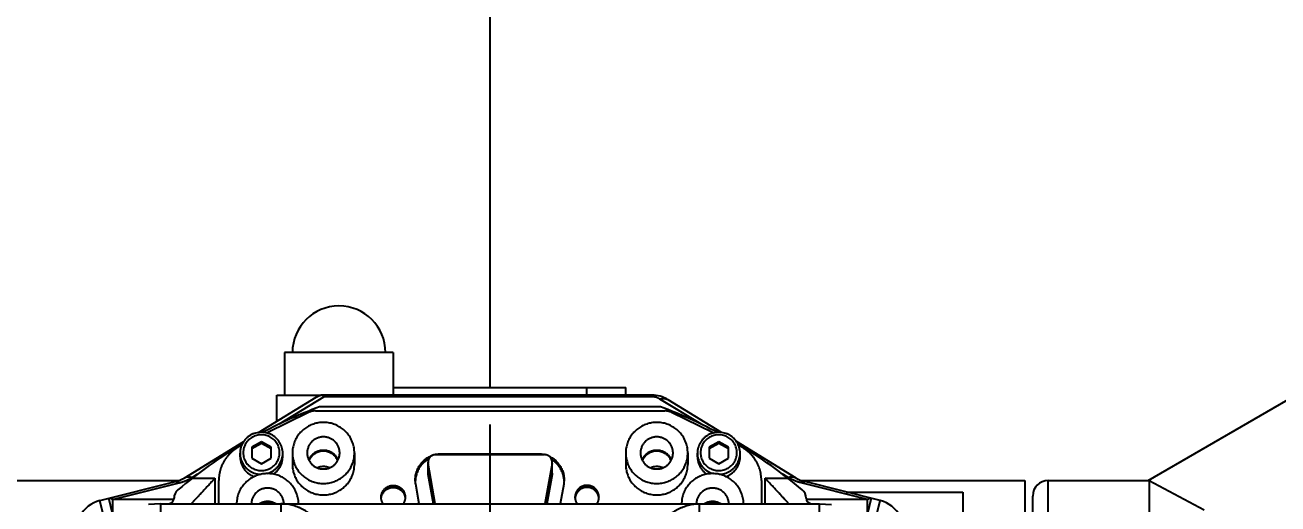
# Model space of a CAD drawing. Extents: x 0 to 4205, y 0 to 2970.
# Drawn here: x 1012.6 to 1174.2, y 992.1 to 1053.9 of the extents above; entities that cross this region are included whole.
import ezdxf

# ---------------------------------------------------------------- set-up
doc = ezdxf.new("R2010")
doc.units = 0
doc.header["$LTSCALE"] = 231.275
doc.header["$PDMODE"] = 3
doc.header["$PDSIZE"] = 0.3125
doc.linetypes.add('CENTER', pattern=[0.6, 0.375, -0.075, 0.075, -0.075])
doc.layers.get('0').update_dxf_attribs({"linetype": 'CONTINUOUS'})
doc.layers.get('Defpoints').update_dxf_attribs({"linetype": 'CONTINUOUS'})
for name, color, linetype in [('5_ALL_CURVE', 7, 'CONTINUOUS'), ('95_ALL_DIM', 7, 'CONTINUOUS'), ('DEFAULT_1', 7, 'CENTER')]:
    doc.layers.add(name, color=color, linetype=linetype)
doc.styles.get("Standard").update_dxf_attribs({"font": 'txt', "width": 0.8})
doc.dimstyles.new('DIMSTYLE_2', dxfattribs={"dimtxt": 20, "dimasz": 7.5, "dimexe": 0.18, "dimexo": 0.0625, "dimgap": 0.09, "dimtad": 1, "dimdec": 3, "dimdsep": 46, "dimtxsty": 'Standard', "dimblk": 'OPEN', "dimblk1": 'OPEN', "dimblk2": 'OPEN', "dimcen": 0.09, "dimadec": 0, "dimazin": 0, "dimtp": 0.5, "dimtm": 0.5, "dimtfac": 1, "dimtdec": 3, "dimtofl": 0, "dimtmove": 0, "dimatfit": 3, "dimldrblk": 'OPEN', "dimfxl": 1, "dimtolj": 1, "dimarcsym": 0})

# ---------------------------------------------------------------- blocks, each defined once
blk = doc.blocks.new('_OPEN')
at = {"color": 0, "linetype": 'ByBlock'}
for p, q in [((0, 0), (-1, 0.233)), ((-1, -0.233), (0, 0)), ((-1, 0), (0, 0))]:
    blk.add_line(p, q, dxfattribs=at)
blk = doc.blocks.new('*D29')
at = {"layer": '95_ALL_DIM', "color": 0, "lineweight": -2, "transparency": 16777216}
for p, q in [((1072.6, 1145.68), (1072.6, 1180.8)), ((1245.38, 1045.92), (1275.79, 1063.48))]:
    blk.add_line(p, q, dxfattribs=at)
blk.add_arc((1072.6, 946.17), 234.45, 31.833, 88.167, dxfattribs=at)
at = {"layer": 'Defpoints', "color": 0, "transparency": 16777216}
for p in [(1152.79, 1166.48), (1072.6, 1145.62), (1072.6, 1108.53), (1245.33, 1045.89), (1074.18, 947.08)]:
    blk.add_point(p, dxfattribs=at)
at = {"layer": '95_ALL_DIM', "color": 0, "lineweight": -2, "transparency": 16777216, "xscale": 7.5, "yscale": 7.5, "zscale": 7.5}
for p, rotation in [((1072.6, 1180.62), 179.0835155043342), ((1275.64, 1063.39), 300.9164844956437)]:
    blk.add_blockref('_OPEN', p, dxfattribs=dict(at, rotation=rotation))
at = {"layer": '95_ALL_DIM', "color": 0, "transparency": 16777216, "insert": (1197.14, 1156.62), "char_height": 20, "attachment_point": 5, "rotation": 329.3845}
blk.add_mtext('\\A1;J6:+360%%d', dxfattribs=at)
blk = doc.blocks.new('*D30')
at = {"layer": '95_ALL_DIM', "color": 0, "lineweight": -2, "transparency": 16777216}
for p, q in [((1072.6, 1145.85), (1072.6, 1180.97)), ((899.67, 1046.01), (869.26, 1063.57))]:
    blk.add_line(p, q, dxfattribs=at)
blk.add_arc((1072.6, 946.17), 234.62, 91.8316, 148.1684, dxfattribs=at)
at = {"layer": 'Defpoints', "color": 0, "transparency": 16777216}
for p in [(1072.6, 1145.79), (921.79, 1125.9), (1072.6, 1105.41), (899.72, 1045.98), (1066.79, 949.52)]:
    blk.add_point(p, dxfattribs=at)
at = {"layer": '95_ALL_DIM', "color": 0, "lineweight": -2, "transparency": 16777216, "xscale": 7.5, "yscale": 7.5, "zscale": 7.5}
for p, rotation in [((1072.6, 1180.79), 0.9158138546180988), ((869.41, 1063.48), 239.0841861453782)]:
    blk.add_blockref('_OPEN', p, dxfattribs=dict(at, rotation=rotation))
at = {"layer": '95_ALL_DIM', "color": 0, "transparency": 16777216, "insert": (952.29, 1159.26), "char_height": 20, "attachment_point": 5, "rotation": 29.4474}
blk.add_mtext('\\A1;J6:-360%%d', dxfattribs=at)

msp = doc.modelspace()

# ---------------------------------------------------------------- linework, layer by layer
for p, q in [((1046.0995, 1011.6674), (1046.0995, 1006.1674)), ((1060.0995, 1011.6674), (1046.0995, 1011.6674)), ((1060.0995, 1011.6674), (1060.0995, 1006.1674)), ((1060.0995, 1007.1674), (1090.0995, 1007.1674)), ((1085.0995, 1006.1674), (1085.0995, 1007.1674)), ((1090.0995, 1006.1674), (1090.0995, 1007.1674)), ((1042.7373, 1001.3628), (1050.1833, 1005.9131)), ((1045.0995, 1002.8071), (1045.0995, 1006.1674)), ((1045.0995, 1006.1674), (1050.3918, 1006.1674)), ((1045.4247, 1002.45), (1051.1622, 1005.9563)), ((1093.474, 1006.1674), (1050.7656, 1006.1674)), ((1093.474, 1005.9563), (1051.1622, 1005.9563)), ((1093.474, 1005.9563), (1093.474, 1006.1674)), ((1099.7742, 1002.45), (1094.5169, 1005.6628)), ((1102.4616, 1001.3628), (1095.5598, 1005.5805)), ((1049.1772, 1003.9282), (1043.8219, 1001.2913)), ((1050.0716, 1004.1362), (1095.1273, 1004.1362)), ((1094.5995, 1004.6674), (1050.5995, 1004.6674)), ((1101.377, 1001.2913), (1096.0217, 1003.9282)), ((1033.1212, 995.4863), (1040.8168, 1000.1891)), ((1040.5437, 999.6771), (1040.3634, 999.5883)), ((1043.0995, 1000.1615), (1041.8567, 999.4549)), ((1043.0995, 999.9357), (1041.8567, 999.2291)), ((1041.8567, 999.4549), (1041.8567, 998.0417)), ((1043.0995, 1000.1615), (1043.0995, 999.9357)), ((1044.3422, 999.4549), (1043.0995, 1000.1615)), ((1044.3422, 999.2291), (1043.0995, 999.9357)), ((1044.3422, 998.0417), (1044.3422, 999.4549)), ((1102.0995, 1000.1615), (1100.8567, 999.4549)), ((1102.0995, 999.9357), (1100.8567, 999.2291)), ((1100.8567, 999.4549), (1100.8567, 998.0417)), ((1102.0995, 1000.1615), (1102.0995, 999.9357)), ((1103.3422, 999.4549), (1102.0995, 1000.1615)), ((1103.3422, 999.2291), (1102.0995, 999.9357)), ((1103.3422, 998.0417), (1103.3422, 999.4549)), ((1112.0777, 995.4863), (1104.3821, 1000.1891)), ((1104.8355, 999.5883), (1104.6552, 999.6771)), ((1040.3495, 998.2273), (1040.3495, 998.6788)), ((1041.8567, 998.0417), (1043.0995, 997.3351)), ((1043.0995, 997.3351), (1044.3422, 998.0417)), ((1045.8495, 998.2273), (1045.8495, 998.6788)), ((1047.0995, 998.7185), (1047.0995, 997.2425)), ((1055.0995, 998.7185), (1055.0995, 997.2425)), ((1064.5912, 996.1216), (1064.5912, 997.5195)), ((1064.6064, 995.9506), (1064.6064, 997.3485)), ((1065.5341, 992.1674), (1064.6064, 997.3485)), ((1065.5912, 998.5043), (1079.6077, 998.5043)), ((1066.3514, 998.5043), (1066.3514, 998.6213)), ((1066.3514, 998.6213), (1078.7475, 998.6213)), ((1078.7475, 998.5043), (1078.7475, 998.6213)), ((1080.5925, 997.3485), (1079.6648, 992.1674)), ((1080.5925, 995.9506), (1080.5925, 997.3485)), ((1080.6077, 996.1216), (1080.6077, 997.5195)), ((1090.0995, 998.7185), (1090.0995, 997.2425)), ((1098.0995, 998.7185), (1098.0995, 997.2425)), ((1099.3495, 998.2273), (1099.3495, 998.6788)), ((1100.8567, 998.0417), (1102.0995, 997.3351)), ((1102.0995, 997.3351), (1103.3422, 998.0417)), ((1104.8495, 998.2273), (1104.8495, 998.6788)), ((1034.1641, 995.5686), (1034.9112, 996.0251)), ((1065.2838, 992.1674), (1064.6064, 995.9506)), ((1080.5925, 995.9506), (1079.9151, 992.1674)), ((1111.0348, 995.5686), (1110.2877, 996.0251)), ((1007.5995, 995.1674), (1032.475, 995.1674)), ((1022.2637, 992.5815), (1032.0063, 995.019)), ((1023.9084, 992.7202), (1032.4917, 994.8677)), ((1034.1908, 995.4728), (1037.0995, 995.4728)), ((1037.0995, 995.4728), (1037.0995, 992.1674)), ((1037.5995, 992.1674), (1037.5995, 995.1841)), ((1063.455, 992.1674), (1063.0031, 994.6915)), ((1082.0958, 994.6915), (1081.6439, 992.1674)), ((1107.5995, 995.1841), (1107.5995, 992.1674)), ((1108.0995, 992.1674), (1108.0995, 995.4728)), ((1108.0995, 995.4728), (1111.0081, 995.4728)), ((1121.2905, 992.7202), (1112.7072, 994.8677)), ((1112.727, 995.1674), (1141.5995, 995.1674)), ((1122.9352, 992.5815), (1113.1927, 995.019)), ((1141.5995, 995.1674), (1141.5995, 897.1674)), ((1144.5995, 896.1177), (1144.5995, 995.1674)), ((1144.5995, 995.1674), (1157.5995, 995.1674)), ((1157.5995, 995.1674), (1157.5995, 757.1674)), ((1157.5995, 995.1674), (1164.7208, 991.3809)), ((1022.7491, 990.6413), (1022.2637, 992.5815)), ((1023.9084, 990.9313), (1023.423, 992.8715)), ((1023.9084, 992.7202), (1023.9084, 990.9313)), ((1031.8101, 992.7202), (1023.9084, 992.7202)), ((1121.2905, 992.7202), (1113.3888, 992.7202)), ((1118.5461, 993.6796), (1133.5995, 993.6796)), ((1121.7759, 992.8715), (1121.2905, 990.9313)), ((1121.2905, 990.9313), (1121.2905, 992.7202)), ((1122.4498, 990.6413), (1122.9352, 992.5815)), ((1133.5995, 993.6796), (1133.5995, 980.6796)), ((1142.5995, 896.1674), (1142.5995, 993.1674)), ((1030.0995, 992.1674), (1028.5549, 992.0865)), ((1030.0995, 992.1674), (1030.0995, 977.1714)), ((1030.0995, 992.1674), (1115.0995, 992.1674)), ((1034.0995, 992.1796), (1034.0995, 992.1674)), ((1045.6059, 992.1674), (1045.6059, 991.1393)), ((1099.593, 991.1393), (1099.593, 992.1674)), ((1111.0995, 992.1674), (1111.0995, 992.1796)), ((1115.0995, 900.1674), (1115.0995, 992.1674)), ((1115.0995, 992.1674), (1116.6437, 992.0865))]:
    msp.add_line(p, q)
for centre, radius, start, end in [((1053.0995, 1011.6674), 6, 0, 180), ((1093.474, 1002.1674), 4, 58.570434, 90.000252), ((1072.5995, 946.1674), 62.5, 110.609693, 117.946296), ((1072.5995, 946.1674), 62.5, 62.053704, 69.390307), ((1072.5995, 946.1674), 62.5, 120.763512, 130.118492), ((1072.5995, 946.1674), 62.5, 49.881508, 59.236488), ((1033.2206, 992.9007), 1.3878, 130.118492, 180), ((1031.0354, 998.8994), 4, 284.04657, 301.429449), ((1114.1635, 998.8994), 4, 238.570556, 255.953432), ((1111.9783, 992.9007), 1.3878, 0, 49.881508), ((1144.5995, 993.1674), 2, 90, 180), ((1023.2346, 988.7011), 4, 104.046589, 152.105831), ((1031.0995, 992.9007), 0.7333, 270, 360), ((1114.0995, 992.9007), 0.7333, 180, 270), ((1121.9643, 988.7011), 4, 27.894169, 75.953411)]:
    msp.add_arc(centre, radius, start, end)
for points, start_tangent, end_tangent in [([(1050.1833, 1005.9131), (1050.293, 1005.9759), (1050.4064, 1006.0325), (1050.5231, 1006.0827), (1050.643, 1006.1264), (1050.7656, 1006.1636)], (0.85328183, 0.52145001), (0.96472857, 0.26324663)), ([(1050.3918, 1006.1674), (1050.5139, 1006.167), (1050.6386, 1006.1656), (1050.7656, 1006.1636)], (1, 0), (0.99982017, -0.01896379)), ([(1051.1622, 1005.9563), (1051.0947, 1006.0118), (1051.0274, 1006.0592), (1050.9606, 1006.0983), (1050.8946, 1006.1288), (1050.8295, 1006.1506), (1050.7656, 1006.1636)], (-0.75017549, 0.66123879), (-0.99128347, 0.13174626)), ([(1094.5169, 1005.6628), (1094.4308, 1005.7126), (1094.3438, 1005.7572), (1094.2568, 1005.7967), (1094.1705, 1005.8311), (1094.0857, 1005.8604), (1094.0029, 1005.8851), (1093.9221, 1005.9054), (1093.8433, 1005.9219), (1093.7662, 1005.9348), (1093.691, 1005.9445), (1093.6174, 1005.9511), (1093.5452, 1005.955), (1093.474, 1005.9563)], (-0.85328143, 0.52145066), (-1, 0.00000391)), ([(1094.5169, 1005.6628), (1094.6302, 1005.6955), (1094.7429, 1005.7192), (1094.8545, 1005.7338), (1094.9645, 1005.7392), (1095.0723, 1005.7353), (1095.1773, 1005.7224), (1095.279, 1005.7003), (1095.377, 1005.6691), (1095.4708, 1005.6292), (1095.5598, 1005.5805)], (0.95039713, 0.31103906), (0.85328183, -0.52145001)), ([(1050.0716, 1004.1362), (1049.8864, 1004.1277), (1049.7028, 1004.1024), (1049.5224, 1004.0605), (1049.3466, 1004.0022), (1049.1772, 1003.9282)], (-1, 0), (-0.89713648, -0.44175348)), ([(1096.0217, 1003.9282), (1095.8523, 1004.0022), (1095.6765, 1004.0605), (1095.4961, 1004.1024), (1095.3125, 1004.1277), (1095.1273, 1004.1362)], (-0.89713648, 0.44175348), (-1, 0)), ([(1055.0995, 998.7185), (1055.0858, 999.0438), (1055.0449, 999.3669), (1054.9771, 999.6856), (1054.8827, 999.9976), (1054.7625, 1000.3009), (1054.6173, 1000.5934), (1054.4481, 1000.8731), (1054.256, 1001.1381), (1054.0424, 1001.3865), (1053.8086, 1001.6167), (1053.5563, 1001.8271), (1053.2872, 1002.0163), (1053.0032, 1002.183), (1052.7062, 1002.326), (1052.3983, 1002.4443), (1052.0814, 1002.5372), (1051.7578, 1002.604), (1051.4298, 1002.6443), (1051.0995, 1002.6578), (1050.7691, 1002.6443), (1050.4411, 1002.604), (1050.1175, 1002.5372), (1049.8007, 1002.4443), (1049.4927, 1002.326), (1049.1957, 1002.183), (1048.9117, 1002.0163), (1048.6426, 1001.8271), (1048.3903, 1001.6167), (1048.1566, 1001.3865), (1047.9429, 1001.1381), (1047.7508, 1000.8731), (1047.5816, 1000.5934), (1047.4364, 1000.3009), (1047.3162, 999.9976), (1047.2219, 999.6856), (1047.154, 999.3669), (1047.1131, 999.0438), (1047.0995, 998.7185)], (0, 1), (0, -1)), ([(1098.0995, 998.7185), (1098.0858, 999.0438), (1098.0449, 999.3669), (1097.9771, 999.6856), (1097.8827, 999.9976), (1097.7625, 1000.3009), (1097.6173, 1000.5934), (1097.4481, 1000.8731), (1097.256, 1001.1381), (1097.0424, 1001.3865), (1096.8086, 1001.6167), (1096.5563, 1001.8271), (1096.2872, 1002.0163), (1096.0032, 1002.183), (1095.7062, 1002.326), (1095.3983, 1002.4443), (1095.0814, 1002.5372), (1094.7578, 1002.604), (1094.4298, 1002.6443), (1094.0995, 1002.6578), (1093.7691, 1002.6443), (1093.4411, 1002.604), (1093.1175, 1002.5372), (1092.8007, 1002.4443), (1092.4927, 1002.326), (1092.1957, 1002.183), (1091.9117, 1002.0163), (1091.6426, 1001.8271), (1091.3903, 1001.6167), (1091.1566, 1001.3865), (1090.9429, 1001.1381), (1090.7508, 1000.8731), (1090.5816, 1000.5934), (1090.4364, 1000.3009), (1090.3162, 999.9976), (1090.2219, 999.6856), (1090.154, 999.3669), (1090.1131, 999.0438), (1090.0995, 998.7185)], (0, 1), (0, -1)), ([(1045.8495, 998.6788), (1045.8239, 999.0474), (1045.7476, 999.4092), (1045.6219, 999.7575), (1045.4492, 1000.0858), (1045.2328, 1000.3878), (1044.9766, 1000.658), (1044.6854, 1000.8913), (1044.3647, 1001.0834), (1044.0204, 1001.2306), (1043.659, 1001.3304), (1043.2871, 1001.3807), (1042.9118, 1001.3807), (1042.5399, 1001.3304), (1042.1785, 1001.2306), (1041.8342, 1001.0834), (1041.5135, 1000.8913), (1041.2223, 1000.658), (1040.9661, 1000.3878), (1040.7497, 1000.0858), (1040.577, 999.7575), (1040.4514, 999.4092), (1040.375, 999.0474), (1040.3495, 998.6788)], (0, 1), (0, -1)), ([(1045.4495, 998.7483), (1045.4276, 999.0632), (1045.3624, 999.3724), (1045.255, 999.6701), (1045.1075, 999.9506), (1044.9225, 1000.2087), (1044.7036, 1000.4395), (1044.4548, 1000.6389), (1044.1807, 1000.8031), (1043.8865, 1000.9289), (1043.5776, 1001.0142), (1043.2598, 1001.0572), (1042.9391, 1001.0572), (1042.6213, 1001.0142), (1042.3124, 1000.9289), (1042.0182, 1000.8031), (1041.7441, 1000.6389), (1041.4953, 1000.4395), (1041.2764, 1000.2086), (1041.0915, 999.9506), (1040.9439, 999.6701), (1040.8365, 999.3724), (1040.7713, 999.0632), (1040.7495, 998.7483)], (0, 1), (0, -1)), ([(1053.1995, 998.7185), (1053.1899, 998.9151), (1053.1615, 999.1099), (1053.1144, 999.3012), (1053.049, 999.4872), (1052.966, 999.6662), (1052.8661, 999.8366), (1052.7502, 999.9969), (1052.6193, 1000.1457), (1052.4747, 1000.2815), (1052.3176, 1000.4032), (1052.1495, 1000.5096), (1051.9718, 1000.5997), (1051.7863, 1000.6729), (1051.5945, 1000.7283), (1051.3983, 1000.7656), (1051.1994, 1000.7843), (1050.9995, 1000.7843), (1050.8006, 1000.7656), (1050.6044, 1000.7283), (1050.4126, 1000.6729), (1050.2271, 1000.5997), (1050.0495, 1000.5096), (1049.8813, 1000.4032), (1049.7242, 1000.2815), (1049.5796, 1000.1457), (1049.4487, 999.9969), (1049.3328, 999.8366), (1049.2329, 999.6662), (1049.1499, 999.4872), (1049.0845, 999.3012), (1049.0374, 999.1099), (1049.009, 998.9151), (1048.9995, 998.7185)], (0, 1), (0, -1)), ([(1096.1995, 998.7185), (1096.1899, 998.9151), (1096.1615, 999.1099), (1096.1144, 999.3012), (1096.049, 999.4872), (1095.966, 999.6662), (1095.8661, 999.8366), (1095.7502, 999.9969), (1095.6193, 1000.1457), (1095.4747, 1000.2815), (1095.3176, 1000.4032), (1095.1495, 1000.5096), (1094.9718, 1000.5997), (1094.7863, 1000.6729), (1094.5945, 1000.7283), (1094.3983, 1000.7656), (1094.1994, 1000.7843), (1093.9995, 1000.7843), (1093.8006, 1000.7656), (1093.6044, 1000.7283), (1093.4126, 1000.6729), (1093.2271, 1000.5997), (1093.0495, 1000.5096), (1092.8813, 1000.4032), (1092.7242, 1000.2815), (1092.5796, 1000.1457), (1092.4487, 999.9969), (1092.3328, 999.8366), (1092.2329, 999.6662), (1092.1499, 999.4872), (1092.0845, 999.3012), (1092.0374, 999.1099), (1092.009, 998.9151), (1091.9995, 998.7185)], (0, 1), (0, -1)), ([(1104.8495, 998.6788), (1104.8239, 999.0474), (1104.7476, 999.4092), (1104.6219, 999.7575), (1104.4492, 1000.0858), (1104.2328, 1000.3878), (1103.9766, 1000.658), (1103.6854, 1000.8913), (1103.3647, 1001.0834), (1103.0204, 1001.2306), (1102.659, 1001.3304), (1102.2871, 1001.3807), (1101.9118, 1001.3807), (1101.5399, 1001.3304), (1101.1785, 1001.2306), (1100.8342, 1001.0834), (1100.5135, 1000.8913), (1100.2223, 1000.658), (1099.9661, 1000.3878), (1099.7497, 1000.0858), (1099.577, 999.7575), (1099.4514, 999.4092), (1099.375, 999.0474), (1099.3495, 998.6788)], (0, 1), (0, -1)), ([(1104.4495, 998.7483), (1104.4276, 999.0632), (1104.3624, 999.3724), (1104.255, 999.6701), (1104.1075, 999.9506), (1103.9225, 1000.2087), (1103.7036, 1000.4395), (1103.4548, 1000.6389), (1103.1807, 1000.8031), (1102.8865, 1000.9289), (1102.5776, 1001.0142), (1102.2598, 1001.0572), (1101.9391, 1001.0572), (1101.6213, 1001.0142), (1101.3124, 1000.9289), (1101.0182, 1000.8031), (1100.7441, 1000.6389), (1100.4953, 1000.4395), (1100.2764, 1000.2086), (1100.0915, 999.9506), (1099.9439, 999.6701), (1099.8365, 999.3724), (1099.7713, 999.0632), (1099.7495, 998.7483)], (0, 1), (0, -1)), ([(1040.3634, 999.5883), (1040.0397, 999.4139), (1039.7299, 999.2165), (1039.4358, 998.9971), (1039.1589, 998.757), (1038.9007, 998.4974), (1038.6627, 998.2198), (1038.4461, 997.9256), (1038.2521, 997.6165), (1038.0818, 997.2942), (1037.9361, 996.9603), (1037.8158, 996.6168), (1037.7215, 996.2655), (1037.6538, 995.9084), (1037.6131, 995.5472), (1037.5995, 995.1841)], (-0.89713648, -0.44175348), (0, -1)), ([(1053.0054, 997.8504), (1052.966, 997.9297), (1052.8661, 998.1001), (1052.7502, 998.2605), (1052.6193, 998.4092), (1052.4747, 998.545), (1052.3176, 998.6667), (1052.1495, 998.7731), (1051.9718, 998.8633), (1051.7863, 998.9364), (1051.5945, 998.9918), (1051.3983, 999.0291), (1051.1994, 999.0478), (1050.9995, 999.0478), (1050.8006, 999.0291), (1050.6044, 998.9918), (1050.4126, 998.9364), (1050.2271, 998.8633), (1050.0495, 998.7731), (1049.8813, 998.6667), (1049.7242, 998.545), (1049.5796, 998.4092), (1049.4487, 998.2605), (1049.3328, 998.1001), (1049.2329, 997.9297), (1049.1935, 997.8504)], (-0.42518755, 0.90510527), (-0.42518755, -0.90510527)), ([(1052.9472, 997.7357), (1052.9339, 997.7667), (1052.8083, 998.0054), (1052.6509, 998.225), (1052.4646, 998.4215), (1052.2528, 998.5912), (1052.0196, 998.7308), (1051.7692, 998.8379), (1051.5064, 998.9105), (1051.2359, 998.9471), (1050.963, 998.9471), (1050.6925, 998.9105), (1050.4297, 998.8379), (1050.1793, 998.7308), (1049.9461, 998.5912), (1049.7343, 998.4215), (1049.548, 998.225), (1049.3906, 998.0054), (1049.265, 997.7667), (1049.2517, 997.7357)], (-0.38765224, 0.9218057), (-0.38765224, -0.9218057)), ([(1096.0054, 997.8504), (1095.966, 997.9297), (1095.8661, 998.1001), (1095.7502, 998.2605), (1095.6193, 998.4092), (1095.4747, 998.545), (1095.3176, 998.6667), (1095.1495, 998.7731), (1094.9718, 998.8633), (1094.7863, 998.9364), (1094.5945, 998.9918), (1094.3983, 999.0291), (1094.1994, 999.0478), (1093.9995, 999.0478), (1093.8006, 999.0291), (1093.6044, 998.9918), (1093.4126, 998.9364), (1093.2271, 998.8633), (1093.0495, 998.7731), (1092.8813, 998.6667), (1092.7242, 998.545), (1092.5796, 998.4092), (1092.4487, 998.2605), (1092.3328, 998.1001), (1092.2329, 997.9297), (1092.1935, 997.8504)], (-0.42518755, 0.90510527), (-0.42518755, -0.90510527)), ([(1095.9472, 997.7357), (1095.9339, 997.7667), (1095.8083, 998.0054), (1095.6509, 998.225), (1095.4646, 998.4215), (1095.2528, 998.5912), (1095.0196, 998.7308), (1094.7692, 998.8379), (1094.5064, 998.9105), (1094.2359, 998.9471), (1093.963, 998.9471), (1093.6925, 998.9105), (1093.4297, 998.8379), (1093.1793, 998.7308), (1092.9461, 998.5912), (1092.7343, 998.4215), (1092.548, 998.225), (1092.3906, 998.0054), (1092.265, 997.7667), (1092.2517, 997.7357)], (-0.38765224, 0.9218057), (-0.38765224, -0.9218057)), ([(1107.5995, 995.1841), (1107.5858, 995.5472), (1107.5451, 995.9084), (1107.4774, 996.2655), (1107.3831, 996.6168), (1107.2628, 996.9603), (1107.1171, 997.2942), (1106.9468, 997.6165), (1106.7528, 997.9256), (1106.5362, 998.2198), (1106.2982, 998.4974), (1106.04, 998.757), (1105.7631, 998.9971), (1105.469, 999.2165), (1105.1592, 999.4139), (1104.8355, 999.5883)], (0, 1), (-0.89713648, 0.44175348)), ([(1040.3495, 998.6788), (1040.375, 998.3102), (1040.4514, 997.9484), (1040.577, 997.6001), (1040.7497, 997.2719), (1040.9661, 996.9698), (1041.2223, 996.6997), (1041.5135, 996.4664), (1041.8342, 996.2743), (1042.1785, 996.127), (1042.5399, 996.0272), (1042.9118, 995.9769), (1043.0591, 995.9709)], (0, -1), (0.99989556, -0.01445213)), ([(1040.3495, 998.2273), (1040.3833, 997.8037), (1040.484, 997.3904), (1040.6492, 996.9978), (1040.8747, 996.6355), (1041.1549, 996.3123), (1041.483, 996.0363), (1041.851, 995.8143), (1042.1786, 995.6754)], (0, -1), (0.94386136, -0.33034183)), ([(1040.7495, 998.7483), (1040.7713, 998.4333), (1040.8365, 998.1241), (1040.9439, 997.8265), (1041.0915, 997.546), (1041.2764, 997.2879), (1041.4953, 997.057), (1041.7442, 996.8576), (1042.0182, 996.6935), (1042.3124, 996.5676), (1042.6213, 996.4824), (1042.9391, 996.4394), (1043.2598, 996.4394), (1043.5776, 996.4824), (1043.8865, 996.5676), (1044.1807, 996.6935), (1044.4548, 996.8576), (1044.7036, 997.057), (1044.9225, 997.2879), (1045.1075, 997.546), (1045.255, 997.8265), (1045.3624, 998.1242), (1045.4276, 998.4333), (1045.4495, 998.7483)], (0, -1), (0, 1)), ([(1043.7919, 996.0579), (1044.0204, 996.127), (1044.3647, 996.2743), (1044.6854, 996.4664), (1044.9766, 996.6997), (1045.2328, 996.9698), (1045.4492, 997.2719), (1045.6219, 997.6001), (1045.7476, 997.9484), (1045.8239, 998.3102), (1045.8495, 998.6788)], (0.96869948, 0.24823643), (0, 1)), ([(1044.6477, 995.9891), (1044.7159, 996.0363), (1045.044, 996.3123), (1045.3243, 996.6355), (1045.5497, 996.9978), (1045.7149, 997.3904), (1045.8156, 997.8037), (1045.8495, 998.2273)], (0.8304458, 0.55709943), (0, 1)), ([(1047.0995, 998.7185), (1047.1131, 998.3932), (1047.154, 998.0702), (1047.2219, 997.7515), (1047.3162, 997.4395), (1047.4364, 997.1362), (1047.5816, 996.8437), (1047.7508, 996.564), (1047.9429, 996.299), (1048.1566, 996.0506), (1048.3903, 995.8203), (1048.6426, 995.6099), (1048.9117, 995.4207), (1049.1957, 995.2541), (1049.4927, 995.1111), (1049.8007, 994.9927), (1050.1175, 994.8998), (1050.4411, 994.833), (1050.7691, 994.7928), (1051.0995, 994.7793), (1051.4298, 994.7928), (1051.7578, 994.833), (1052.0814, 994.8998), (1052.3983, 994.9927), (1052.7062, 995.1111), (1053.0032, 995.2541), (1053.2872, 995.4207), (1053.5563, 995.6099), (1053.8086, 995.8203), (1054.0424, 996.0506), (1054.256, 996.299), (1054.4481, 996.564), (1054.6173, 996.8437), (1054.7625, 997.1362), (1054.8827, 997.4395), (1054.9771, 997.7515), (1055.0449, 998.0702), (1055.0858, 998.3932), (1055.0995, 998.7185)], (0, -1), (0, 1)), ([(1047.0995, 997.2425), (1047.1124, 996.9255), (1047.1513, 996.6106), (1047.2157, 996.2998), (1047.3053, 995.9951), (1047.4195, 995.6985), (1047.5576, 995.4119), (1047.7187, 995.1371), (1047.9017, 994.8761), (1048.1054, 994.6303), (1048.3286, 994.4015), (1048.5697, 994.1912), (1048.8272, 994.0006), (1049.0995, 993.831), (1049.3847, 993.6836), (1049.681, 993.5593), (1049.9866, 993.4588), (1050.2994, 993.3829), (1050.6173, 993.332), (1050.9384, 993.3065), (1051.2605, 993.3065), (1051.5816, 993.332), (1051.8996, 993.3829), (1052.2123, 993.4588), (1052.5179, 993.5593), (1052.8142, 993.6836), (1053.0995, 993.831), (1053.3717, 994.0006), (1053.6292, 994.1912), (1053.8704, 994.4015), (1054.0935, 994.6303), (1054.2972, 994.8761), (1054.4802, 995.1371), (1054.6413, 995.4119), (1054.7794, 995.6985), (1054.8936, 995.9951), (1054.9832, 996.2998), (1055.0477, 996.6106), (1055.0865, 996.9255), (1055.0995, 997.2425)], (0, -1), (0, 1)), ([(1048.9995, 998.7185), (1049.009, 998.5219), (1049.0374, 998.3271), (1049.0845, 998.1359), (1049.1499, 997.9499), (1049.2329, 997.7709), (1049.3328, 997.6004), (1049.4487, 997.4401), (1049.5796, 997.2914), (1049.7242, 997.1556), (1049.8813, 997.0339), (1050.0495, 996.9275), (1050.2271, 996.8373), (1050.4126, 996.7642), (1050.6044, 996.7087), (1050.8006, 996.6715), (1050.9995, 996.6528), (1051.1994, 996.6528), (1051.3983, 996.6715), (1051.5945, 996.7087), (1051.7863, 996.7642), (1051.9718, 996.8373), (1052.1495, 996.9275), (1052.3176, 997.0339), (1052.4747, 997.1556), (1052.6193, 997.2914), (1052.7502, 997.4401), (1052.8661, 997.6004), (1052.966, 997.7709), (1053.049, 997.9499), (1053.1144, 998.1359), (1053.1615, 998.3271), (1053.1899, 998.5219), (1053.1995, 998.7185)], (0, -1), (0, 1)), ([(1062.9514, 995.2729), (1062.9609, 995.5231), (1062.9937, 995.7994), (1063.0497, 996.0721), (1063.1285, 996.3393), (1063.2295, 996.5991), (1063.3521, 996.8498), (1063.4953, 997.0895), (1063.6583, 997.3168), (1063.8399, 997.5299), (1064.0388, 997.7274), (1064.2537, 997.908), (1064.4831, 998.0704), (1064.7254, 998.2135), (1064.9788, 998.3363), (1065.1691, 998.4123)], (-0.00000038, 1), (0.9393024, 0.34309036)), ([(1064.6819, 997.9293), (1064.4831, 997.8099), (1064.2537, 997.6475), (1064.0388, 997.4669), (1063.8399, 997.2694), (1063.6583, 997.0563), (1063.4953, 996.8291), (1063.3521, 996.5893), (1063.2295, 996.3386), (1063.1285, 996.0788), (1063.0497, 995.8117), (1062.9937, 995.539), (1062.9616, 995.272)], (-0.87432058, -0.48534888), (-0.07869693, -0.99689859)), ([(1065.5912, 998.5043), (1065.4574, 998.4955), (1065.3259, 998.469), (1065.1992, 998.4255), (1065.0796, 998.3657), (1064.9692, 998.2906), (1064.87, 998.2017), (1064.7838, 998.1005), (1064.7121, 997.9888), (1064.6562, 997.8687), (1064.6171, 997.7423), (1064.5956, 997.6119), (1064.5912, 997.5195)], (-1, 0), (0.00002522, -1)), ([(1064.5912, 997.5195), (1064.592, 997.4799), (1064.6064, 997.3485)], (0.00002522, -1), (0.17624438, -0.98434644)), ([(1065.386, 998.4834), (1065.5124, 998.5177), (1065.7889, 998.5751), (1066.0692, 998.6097), (1066.3514, 998.6213)], (0.96000959, 0.27996711), (1, 0)), ([(1078.7475, 998.6213), (1079.0297, 998.6097), (1079.31, 998.5751), (1079.5865, 998.5177), (1079.6097, 998.5118)], (1, 0), (0.96825165, -0.24997748)), ([(1080.6077, 997.5195), (1080.6033, 997.6119), (1080.5818, 997.7423), (1080.5427, 997.8687), (1080.4868, 997.9888), (1080.4151, 998.1005), (1080.3289, 998.2017), (1080.2297, 998.2906), (1080.1193, 998.3657), (1079.9997, 998.4255), (1079.873, 998.469), (1079.7416, 998.4955), (1079.6077, 998.5043)], (0.00002522, 1), (-1, 0)), ([(1079.6097, 998.5118), (1079.6397, 998.5039)], (0.96825165, -0.24997748), (0.9659593, -0.25869407)), ([(1080.2436, 998.2797), (1080.3736, 998.2135), (1080.6158, 998.0704), (1080.8452, 997.908), (1081.0601, 997.7274), (1081.259, 997.5299), (1081.4406, 997.3168), (1081.6036, 997.0895), (1081.7469, 996.8498), (1081.8694, 996.5991), (1081.9704, 996.3393), (1082.0492, 996.0721), (1082.1052, 995.7994), (1082.138, 995.5231), (1082.1475, 995.2729)], (0.90061652, -0.43461463), (-0.00000038, -1)), ([(1082.1373, 995.272), (1082.1052, 995.539), (1082.0492, 995.8117), (1081.9704, 996.0788), (1081.8694, 996.3386), (1081.7469, 996.5893), (1081.6036, 996.8291), (1081.4406, 997.0563), (1081.259, 997.2694), (1081.0601, 997.4669), (1080.8452, 997.6475), (1080.6158, 997.8099), (1080.5488, 997.8523)], (-0.07869693, 0.99689859), (-0.85174361, 0.5239588)), ([(1080.5925, 997.3485), (1080.6069, 997.4799), (1080.6077, 997.5195)], (0.17624438, 0.98434644), (0.00002522, 1)), ([(1090.0995, 998.7185), (1090.1131, 998.3932), (1090.154, 998.0702), (1090.2219, 997.7515), (1090.3162, 997.4395), (1090.4364, 997.1362), (1090.5816, 996.8437), (1090.7508, 996.564), (1090.9429, 996.299), (1091.1566, 996.0506), (1091.3903, 995.8203), (1091.6426, 995.6099), (1091.9117, 995.4207), (1092.1957, 995.2541), (1092.4927, 995.1111), (1092.8007, 994.9927), (1093.1175, 994.8998), (1093.4411, 994.833), (1093.7691, 994.7928), (1094.0995, 994.7793), (1094.4298, 994.7928), (1094.7578, 994.833), (1095.0814, 994.8998), (1095.3983, 994.9927), (1095.7062, 995.1111), (1096.0032, 995.2541), (1096.2872, 995.4207), (1096.5563, 995.6099), (1096.8086, 995.8203), (1097.0424, 996.0506), (1097.256, 996.299), (1097.4481, 996.564), (1097.6173, 996.8437), (1097.7625, 997.1362), (1097.8827, 997.4395), (1097.9771, 997.7515), (1098.0449, 998.0702), (1098.0858, 998.3932), (1098.0995, 998.7185)], (0, -1), (0, 1)), ([(1090.0995, 997.2425), (1090.1124, 996.9255), (1090.1513, 996.6106), (1090.2157, 996.2998), (1090.3053, 995.9951), (1090.4195, 995.6985), (1090.5576, 995.4119), (1090.7187, 995.1371), (1090.9017, 994.8761), (1091.1054, 994.6303), (1091.3286, 994.4015), (1091.5697, 994.1912), (1091.8272, 994.0006), (1092.0995, 993.831), (1092.3847, 993.6836), (1092.681, 993.5593), (1092.9866, 993.4588), (1093.2994, 993.3829), (1093.6173, 993.332), (1093.9384, 993.3065), (1094.2605, 993.3065), (1094.5816, 993.332), (1094.8996, 993.3829), (1095.2123, 993.4588), (1095.5179, 993.5593), (1095.8142, 993.6836), (1096.0995, 993.831), (1096.3717, 994.0006), (1096.6292, 994.1912), (1096.8704, 994.4015), (1097.0935, 994.6303), (1097.2972, 994.8761), (1097.4802, 995.1371), (1097.6413, 995.4119), (1097.7794, 995.6985), (1097.8936, 995.9951), (1097.9832, 996.2998), (1098.0477, 996.6106), (1098.0865, 996.9255), (1098.0995, 997.2425)], (0, -1), (0, 1)), ([(1091.9995, 998.7185), (1092.009, 998.5219), (1092.0374, 998.3271), (1092.0845, 998.1359), (1092.1499, 997.9499), (1092.2329, 997.7709), (1092.3328, 997.6004), (1092.4487, 997.4401), (1092.5796, 997.2914), (1092.7242, 997.1556), (1092.8813, 997.0339), (1093.0495, 996.9275), (1093.2271, 996.8373), (1093.4126, 996.7642), (1093.6044, 996.7087), (1093.8006, 996.6715), (1093.9995, 996.6528), (1094.1994, 996.6528), (1094.3983, 996.6715), (1094.5945, 996.7087), (1094.7863, 996.7642), (1094.9718, 996.8373), (1095.1495, 996.9275), (1095.3176, 997.0339), (1095.4747, 997.1556), (1095.6193, 997.2914), (1095.7502, 997.4401), (1095.8661, 997.6004), (1095.966, 997.7709), (1096.049, 997.9499), (1096.1144, 998.1359), (1096.1615, 998.3271), (1096.1899, 998.5219), (1096.1995, 998.7185)], (0, -1), (0, 1)), ([(1099.3495, 998.6788), (1099.375, 998.3102), (1099.4514, 997.9484), (1099.577, 997.6001), (1099.7497, 997.2719), (1099.9661, 996.9698), (1100.2223, 996.6997), (1100.5135, 996.4664), (1100.8342, 996.2743), (1101.1785, 996.127), (1101.407, 996.0579)], (0, -1), (0.96869944, -0.24823656)), ([(1099.3495, 998.2273), (1099.3833, 997.8037), (1099.484, 997.3904), (1099.6492, 996.9978), (1099.8747, 996.6355), (1100.1549, 996.3123), (1100.483, 996.0363), (1100.5512, 995.9891)], (0, -1), (0.8304458, -0.55709943)), ([(1099.7495, 998.7483), (1099.7713, 998.4333), (1099.8365, 998.1241), (1099.9439, 997.8265), (1100.0915, 997.546), (1100.2764, 997.2879), (1100.4953, 997.057), (1100.7442, 996.8576), (1101.0182, 996.6935), (1101.3124, 996.5676), (1101.6213, 996.4824), (1101.9391, 996.4394), (1102.2598, 996.4394), (1102.5776, 996.4824), (1102.8865, 996.5676), (1103.1807, 996.6935), (1103.4548, 996.8576), (1103.7036, 997.057), (1103.9225, 997.2879), (1104.1075, 997.546), (1104.255, 997.8265), (1104.3624, 998.1242), (1104.4276, 998.4333), (1104.4495, 998.7483)], (0, -1), (0, 1)), ([(1102.1398, 995.9709), (1102.2871, 995.9769), (1102.659, 996.0272), (1103.0204, 996.127), (1103.3647, 996.2743), (1103.6854, 996.4664), (1103.9766, 996.6997), (1104.2328, 996.9698), (1104.4492, 997.2719), (1104.6219, 997.6001), (1104.7476, 997.9484), (1104.8239, 998.3102), (1104.8495, 998.6788)], (0.99989556, 0.01445221), (0, 1)), ([(1103.0203, 995.6754), (1103.3479, 995.8143), (1103.7159, 996.0363), (1104.044, 996.3123), (1104.3243, 996.6355), (1104.5497, 996.9978), (1104.7149, 997.3904), (1104.8156, 997.8037), (1104.8495, 998.2273)], (0.94386136, 0.33034183), (0, 1)), ([(1033.1212, 995.4863), (1033.2103, 995.5349), (1033.304, 995.5749), (1033.402, 995.606), (1033.5037, 995.6281), (1033.6088, 995.6411), (1033.7165, 995.6449), (1033.8265, 995.6395), (1033.9381, 995.6249), (1034.0508, 995.6012), (1034.1641, 995.5686)], (0.85328183, 0.52145001), (0.95039713, -0.31103906)), ([(1047.8992, 992.1674), (1047.8858, 992.4456), (1047.8449, 992.7687), (1047.7771, 993.0873), (1047.6827, 993.3994), (1047.5625, 993.7027), (1047.4173, 993.9952), (1047.2481, 994.2749), (1047.056, 994.5398), (1046.8424, 994.7883), (1046.6086, 995.0185), (1046.3563, 995.2289), (1046.0872, 995.4181), (1045.8032, 995.5848), (1045.5062, 995.7278), (1045.1983, 995.8461), (1044.8814, 995.939), (1044.5578, 996.0058), (1044.2298, 996.0461), (1043.8995, 996.0595), (1043.5691, 996.0461), (1043.2411, 996.0058), (1042.9175, 995.939), (1042.6007, 995.8461), (1042.2927, 995.7278), (1041.9957, 995.5848), (1041.7117, 995.4181), (1041.4426, 995.2289), (1041.1903, 995.0185), (1040.9566, 994.7883), (1040.7429, 994.5398), (1040.5508, 994.2749), (1040.3816, 993.9952), (1040.2364, 993.7027), (1040.1162, 993.3994), (1040.0219, 993.0873), (1039.954, 992.7687), (1039.9131, 992.4456), (1039.8997, 992.1674)], (-0.01215029, 0.99992618), (-0.01215029, -0.99992618)), ([(1051.8791, 996.7989), (1051.7692, 996.841), (1051.5064, 996.9135), (1051.2359, 996.9501), (1050.963, 996.9501), (1050.6925, 996.9135), (1050.4297, 996.841), (1050.3198, 996.7989)], (-0.92299771, 0.38480543), (-0.92299771, -0.38480543)), ([(1064.6064, 995.9506), (1064.592, 996.082), (1064.5912, 996.1216)], (-0.17624438, 0.98434644), (-0.00002522, 1)), ([(1080.6077, 996.1216), (1080.6069, 996.082), (1080.5925, 995.9506)], (-0.00002522, -1), (-0.17624438, -0.98434644)), ([(1094.8791, 996.7989), (1094.7692, 996.841), (1094.5064, 996.9135), (1094.2359, 996.9501), (1093.963, 996.9501), (1093.6925, 996.9135), (1093.4297, 996.841), (1093.3198, 996.7989)], (-0.92299771, 0.38480543), (-0.92299771, -0.38480543)), ([(1105.2992, 992.1674), (1105.2858, 992.4456), (1105.2449, 992.7687), (1105.1771, 993.0873), (1105.0827, 993.3994), (1104.9625, 993.7027), (1104.8173, 993.9952), (1104.6481, 994.2749), (1104.456, 994.5398), (1104.2424, 994.7883), (1104.0086, 995.0185), (1103.7563, 995.2289), (1103.4872, 995.4181), (1103.2032, 995.5848), (1102.9062, 995.7278), (1102.5983, 995.8461), (1102.2814, 995.939), (1101.9578, 996.0058), (1101.6298, 996.0461), (1101.2995, 996.0595), (1100.9691, 996.0461), (1100.6411, 996.0058), (1100.3175, 995.939), (1100.0007, 995.8461), (1099.6927, 995.7278), (1099.3957, 995.5848), (1099.1117, 995.4181), (1098.8426, 995.2289), (1098.5903, 995.0185), (1098.3566, 994.7883), (1098.1429, 994.5398), (1097.9508, 994.2749), (1097.7816, 993.9952), (1097.6364, 993.7027), (1097.5162, 993.3994), (1097.4219, 993.0873), (1097.354, 992.7687), (1097.3131, 992.4456), (1097.2997, 992.1674)], (-0.01215029, 0.99992618), (-0.01215029, -0.99992618)), ([(1111.0348, 995.5686), (1111.1481, 995.6012), (1111.2608, 995.6249), (1111.3724, 995.6395), (1111.4824, 995.6449), (1111.5902, 995.6411), (1111.6952, 995.6281), (1111.7969, 995.606), (1111.8949, 995.5749), (1111.9887, 995.5349), (1112.0777, 995.4863)], (0.95039713, 0.31103906), (0.85328183, -0.52145001)), ([(1032.0063, 995.019), (1032.0623, 995.0287), (1032.1203, 995.0301), (1032.1797, 995.0233), (1032.2405, 995.0082), (1032.3024, 994.985), (1032.365, 994.9538), (1032.4282, 994.9146), (1032.4917, 994.8677)], (0.97009869, 0.24271079), (0.78110251, -0.62440281)), ([(1032.4917, 994.8677), (1032.6679, 994.9146), (1032.8414, 994.9665), (1033.0152, 995.0243), (1033.1918, 995.0891), (1033.3731, 995.1624), (1033.5604, 995.2454), (1033.7546, 995.3398), (1033.956, 995.447), (1034.1641, 995.5686)], (0.97009899, 0.24270959), (0.85327759, 0.52145696)), ([(1037.0995, 995.4728), (1036.8661, 995.209), (1036.6355, 994.9511), (1036.4091, 994.7004), (1036.1881, 994.4579), (1035.975, 994.2261), (1035.7716, 994.0064), (1035.5787, 993.7994), (1035.3968, 993.6054), (1035.2272, 993.4252), (1035.0703, 993.2593), (1034.9264, 993.1073), (1034.795, 992.9688), (1034.6763, 992.8435), (1034.57, 992.7311), (1034.4758, 992.6309), (1034.3932, 992.5424), (1034.3217, 992.4647), (1034.261, 992.3974), (1034.2105, 992.3398), (1034.1699, 992.2914), (1034.1388, 992.2516), (1034.1168, 992.22), (1034.1038, 992.1961), (1034.0995, 992.1796)], (-0.66036768, -0.75094242), (0, -1)), ([(1045.9989, 992.1674), (1045.9899, 992.3169), (1045.9615, 992.5117), (1045.9144, 992.703), (1045.849, 992.889), (1045.766, 993.068), (1045.6661, 993.2384), (1045.5502, 993.3987), (1045.4193, 993.5475), (1045.2747, 993.6833), (1045.1176, 993.8049), (1044.9495, 993.9113), (1044.7718, 994.0015), (1044.5863, 994.0747), (1044.3945, 994.1301), (1044.1983, 994.1674), (1043.9994, 994.1861), (1043.7995, 994.1861), (1043.6006, 994.1674), (1043.4044, 994.1301), (1043.2126, 994.0747), (1043.0271, 994.0015), (1042.8495, 993.9113), (1042.6813, 993.8049), (1042.5242, 993.6833), (1042.3796, 993.5475), (1042.2487, 993.3987), (1042.1328, 993.2384), (1042.0329, 993.068), (1041.9499, 992.889), (1041.8845, 992.703), (1041.8374, 992.5117), (1041.809, 992.3169), (1041.8, 992.1674)], (-0.02314174, 0.99973219), (-0.02314174, -0.99973219)), ([(1058.5495, 993.0078), (1058.5574, 993.1623), (1058.5812, 993.3151), (1058.6205, 993.4648), (1058.6751, 993.6098), (1058.7442, 993.7486), (1058.8273, 993.8799), (1058.9234, 994.0021), (1059.0316, 994.1142), (1059.1507, 994.2149), (1059.2796, 994.3033), (1059.4168, 994.3783), (1059.5611, 994.4393), (1059.7109, 994.4856), (1059.8647, 994.5167), (1060.0209, 994.5323), (1060.178, 994.5323), (1060.3342, 994.5167), (1060.488, 994.4856), (1060.6378, 994.4393), (1060.7821, 994.3783), (1060.9193, 994.3033), (1061.0482, 994.2149), (1061.1674, 994.1142), (1061.2755, 994.0021), (1061.3716, 993.8799), (1061.4547, 993.7486), (1061.5238, 993.6098), (1061.5784, 993.4648), (1061.6177, 993.3151), (1061.6415, 993.1623), (1061.6495, 993.0078)], (0, 1), (0, -1)), ([(1058.5715, 993.004), (1058.5812, 993.0546), (1058.6205, 993.2043), (1058.6751, 993.3493), (1058.7442, 993.4882), (1058.8273, 993.6194), (1058.9234, 993.7417), (1059.0316, 993.8537), (1059.1507, 993.9545), (1059.2796, 994.0428), (1059.4168, 994.1178), (1059.5611, 994.1788), (1059.7109, 994.2251), (1059.8647, 994.2562), (1060.0209, 994.2719), (1060.178, 994.2719), (1060.3342, 994.2562), (1060.488, 994.2251), (1060.6378, 994.1788), (1060.7821, 994.1178), (1060.9193, 994.0428), (1061.0482, 993.9545), (1061.1674, 993.8537), (1061.2755, 993.7417), (1061.3716, 993.6194), (1061.4547, 993.4882), (1061.5238, 993.3493), (1061.5784, 993.2043), (1061.6177, 993.0546), (1061.6274, 993.004)], (0.17063014, 0.98533515), (0.17063014, -0.98533515)), ([(1063.0031, 994.6915), (1062.9656, 994.9672), (1062.9515, 995.2451), (1062.9514, 995.2729)], (-0.17624438, 0.98434644), (-0.00000038, 1)), ([(1062.9609, 995.2627), (1062.9539, 995.1409)], (-0.0758749, -0.99711734), (-0.03895779, -0.99924086)), ([(1062.9616, 995.272), (1062.9609, 995.2627)], (-0.07869692, -0.99689859), (-0.0758749, -0.99711735)), ([(1082.1475, 995.2729), (1082.1474, 995.2451), (1082.1333, 994.9672), (1082.0958, 994.6915)], (-0.00000038, -1), (-0.17624438, -0.98434644)), ([(1082.138, 995.2627), (1082.1373, 995.272)], (-0.0758749, 0.99711735), (-0.07869692, 0.99689859)), ([(1082.145, 995.1409), (1082.138, 995.2627)], (-0.03895779, 0.99924086), (-0.0758749, 0.99711734)), ([(1086.6495, 993.0078), (1086.6415, 993.1623), (1086.6177, 993.3151), (1086.5784, 993.4648), (1086.5238, 993.6098), (1086.4547, 993.7486), (1086.3716, 993.8799), (1086.2755, 994.0021), (1086.1674, 994.1142), (1086.0482, 994.2149), (1085.9193, 994.3033), (1085.7821, 994.3783), (1085.6378, 994.4393), (1085.488, 994.4856), (1085.3342, 994.5167), (1085.178, 994.5323), (1085.0209, 994.5323), (1084.8647, 994.5167), (1084.7109, 994.4856), (1084.5611, 994.4393), (1084.4168, 994.3783), (1084.2796, 994.3033), (1084.1507, 994.2149), (1084.0316, 994.1142), (1083.9234, 994.0021), (1083.8273, 993.8799), (1083.7442, 993.7486), (1083.6751, 993.6098), (1083.6205, 993.4648), (1083.5812, 993.3151), (1083.5574, 993.1623), (1083.5495, 993.0078)], (0, 1), (0, -1)), ([(1086.6274, 993.004), (1086.6177, 993.0546), (1086.5784, 993.2043), (1086.5238, 993.3493), (1086.4547, 993.4882), (1086.3716, 993.6194), (1086.2755, 993.7417), (1086.1674, 993.8537), (1086.0482, 993.9545), (1085.9193, 994.0428), (1085.7821, 994.1178), (1085.6378, 994.1788), (1085.488, 994.2251), (1085.3342, 994.2562), (1085.178, 994.2719), (1085.0209, 994.2719), (1084.8647, 994.2562), (1084.7109, 994.2251), (1084.5611, 994.1788), (1084.4168, 994.1178), (1084.2796, 994.0428), (1084.1507, 993.9545), (1084.0316, 993.8537), (1083.9234, 993.7417), (1083.8273, 993.6194), (1083.7442, 993.4882), (1083.6751, 993.3493), (1083.6205, 993.2043), (1083.5812, 993.0546), (1083.5715, 993.004)], (-0.17063014, 0.98533515), (-0.17063014, -0.98533515)), ([(1103.3989, 992.1674), (1103.3899, 992.3169), (1103.3615, 992.5117), (1103.3144, 992.703), (1103.249, 992.889), (1103.166, 993.068), (1103.0661, 993.2384), (1102.9502, 993.3987), (1102.8193, 993.5475), (1102.6747, 993.6833), (1102.5176, 993.8049), (1102.3495, 993.9113), (1102.1718, 994.0015), (1101.9863, 994.0747), (1101.7945, 994.1301), (1101.5983, 994.1674), (1101.3994, 994.1861), (1101.1995, 994.1861), (1101.0006, 994.1674), (1100.8044, 994.1301), (1100.6126, 994.0747), (1100.4271, 994.0015), (1100.2495, 993.9113), (1100.0813, 993.8049), (1099.9242, 993.6833), (1099.7796, 993.5475), (1099.6487, 993.3987), (1099.5328, 993.2384), (1099.4329, 993.068), (1099.3499, 992.889), (1099.2845, 992.703), (1099.2374, 992.5117), (1099.209, 992.3169), (1099.2, 992.1674)], (-0.02314174, 0.99973219), (-0.02314174, -0.99973219)), ([(1111.0995, 992.1796), (1111.0952, 992.1961), (1111.0822, 992.2199), (1111.0602, 992.2515), (1111.0291, 992.2913), (1110.9885, 992.3397), (1110.938, 992.3973), (1110.8773, 992.4646), (1110.8058, 992.5422), (1110.7233, 992.6308), (1110.6291, 992.731), (1110.5228, 992.8434), (1110.4041, 992.9687), (1110.2727, 993.1072), (1110.1287, 993.2591), (1109.9719, 993.4251), (1109.8022, 993.6052), (1109.6204, 993.7993), (1109.4274, 994.0063), (1109.224, 994.226), (1109.0109, 994.4578), (1108.7899, 994.7003), (1108.5634, 994.9511), (1108.3328, 995.209), (1108.0995, 995.4728)], (0, 1), (-0.66036768, 0.75094242)), ([(1112.7072, 994.8677), (1112.5313, 994.9145), (1112.358, 994.9664), (1112.1842, 995.0241), (1112.0076, 995.089), (1111.8263, 995.1622), (1111.6388, 995.2453), (1111.4445, 995.3397), (1111.243, 995.447), (1111.0348, 995.5686)], (-0.97009902, 0.24270949), (-0.85327741, 0.52145725)), ([(1112.7072, 994.8677), (1112.7707, 994.9146), (1112.8339, 994.9538), (1112.8965, 994.985), (1112.9584, 995.0082), (1113.0192, 995.0233), (1113.0787, 995.0301), (1113.1366, 995.0287), (1113.1926, 995.019)], (0.78110252, 0.6244028), (0.97009869, -0.24271079)), ([(1023.423, 992.8715), (1023.4791, 992.8812), (1023.537, 992.8826), (1023.5965, 992.8758), (1023.6573, 992.8608), (1023.7191, 992.8376), (1023.7818, 992.8063), (1023.845, 992.7671), (1023.9084, 992.7202)], (0.97009869, 0.24271079), (0.78110249, -0.62440283)), ([(1044.9622, 992.1676), (1044.9495, 992.1749), (1044.7718, 992.265), (1044.5863, 992.3382), (1044.3945, 992.3936), (1044.1983, 992.4309), (1043.9994, 992.4496), (1043.7995, 992.4496), (1043.6006, 992.4309), (1043.4044, 992.3936), (1043.2126, 992.3382), (1043.0271, 992.265), (1042.8495, 992.1749), (1042.8367, 992.1676)], (-0.86584746, 0.50030808), (-0.86584746, -0.50030808)), ([(1044.7475, 992.1676), (1044.5692, 992.2397), (1044.3064, 992.3123), (1044.0359, 992.3489), (1043.763, 992.3489), (1043.4925, 992.3123), (1043.2297, 992.2397), (1043.0514, 992.1676)], (-0.90812011, 0.41870976), (-0.90812011, -0.41870976)), ([(1058.8056, 992.1673), (1058.7442, 992.2671), (1058.6751, 992.4059), (1058.6205, 992.5509), (1058.5812, 992.7006), (1058.5574, 992.8534), (1058.5495, 993.0078)], (-0.55651355, 0.83083854), (0, 1)), ([(1058.5551, 992.8776), (1058.5574, 992.9018), (1058.5715, 993.004)], (0.08661822, 0.99624158), (0.17063014, 0.98533515)), ([(1061.6495, 993.0078), (1061.6415, 992.8534), (1061.6177, 992.7006), (1061.5784, 992.5509), (1061.5238, 992.4059), (1061.4547, 992.2671), (1061.3933, 992.1673)], (0, -1), (-0.55651355, -0.83083854)), ([(1061.6274, 993.004), (1061.6415, 992.9018), (1061.6438, 992.8776)], (0.17063014, -0.98533515), (0.08661822, -0.99624158)), ([(1083.5495, 993.0078), (1083.5574, 992.8534), (1083.5812, 992.7006), (1083.6205, 992.5509), (1083.6751, 992.4059), (1083.7442, 992.2671), (1083.8056, 992.1673)], (0, -1), (0.55651355, -0.83083854)), ([(1083.5715, 993.004), (1083.5574, 992.9018), (1083.5551, 992.8776)], (-0.17063014, -0.98533515), (-0.08661822, -0.99624158)), ([(1086.3933, 992.1673), (1086.4547, 992.2671), (1086.5238, 992.4059), (1086.5784, 992.5509), (1086.6177, 992.7006), (1086.6415, 992.8534), (1086.6495, 993.0078)], (0.55651355, 0.83083854), (0, 1)), ([(1086.6438, 992.8776), (1086.6415, 992.9018), (1086.6274, 993.004)], (-0.08661822, 0.99624158), (-0.17063014, 0.98533515)), ([(1102.3622, 992.1676), (1102.3495, 992.1749), (1102.1718, 992.265), (1101.9863, 992.3382), (1101.7945, 992.3936), (1101.5983, 992.4309), (1101.3994, 992.4496), (1101.1995, 992.4496), (1101.0006, 992.4309), (1100.8044, 992.3936), (1100.6126, 992.3382), (1100.4271, 992.265), (1100.2495, 992.1749), (1100.2367, 992.1676)], (-0.86584746, 0.50030808), (-0.86584746, -0.50030808)), ([(1102.1475, 992.1676), (1101.9692, 992.2397), (1101.7064, 992.3123), (1101.4359, 992.3489), (1101.163, 992.3489), (1100.8925, 992.3123), (1100.6297, 992.2397), (1100.4514, 992.1676)], (-0.90812011, 0.41870976), (-0.90812011, -0.41870976)), ([(1121.2905, 992.7202), (1121.3523, 992.766), (1121.4138, 992.8045), (1121.4749, 992.8354), (1121.5352, 992.8588), (1121.593, 992.874), (1121.6456, 992.8816), (1121.6928, 992.8829), (1121.7359, 992.8793), (1121.7759, 992.8715)], (0.78110249, 0.62440283), (0.97009869, -0.24271079)), ([(1051.8835, 987.6716), (1051.6819, 988.0581), (1051.4669, 988.4316), (1051.2389, 988.7913), (1050.9985, 989.1362), (1050.7461, 989.4658), (1050.4823, 989.7792), (1050.2078, 990.0758), (1049.923, 990.3549), (1049.6288, 990.6158), (1049.3256, 990.8581), (1049.0142, 991.0811), (1048.6952, 991.2844), (1048.3694, 991.4675), (1048.0375, 991.6301), (1047.7002, 991.7717), (1047.3583, 991.892), (1047.0125, 991.9909), (1046.6636, 992.068), (1046.3123, 992.1232), (1045.9595, 992.1563), (1045.6059, 992.1674)], (-0.44375886, 0.89614623), (-1, 0)), ([(1093.3154, 987.6716), (1093.517, 988.0581), (1093.732, 988.4316), (1093.96, 988.7913), (1094.2004, 989.1362), (1094.4528, 989.4658), (1094.7166, 989.7792), (1094.9911, 990.0758), (1095.2759, 990.3549), (1095.5701, 990.6158), (1095.8733, 990.8581), (1096.1847, 991.0811), (1096.5037, 991.2844), (1096.8295, 991.4675), (1097.1614, 991.6301), (1097.4987, 991.7717), (1097.8406, 991.892), (1098.1864, 991.9909), (1098.5353, 992.068), (1098.8866, 992.1232), (1099.2394, 992.1563), (1099.593, 992.1674)], (0.44375886, 0.89614623), (1, 0))]:
    msp.add_spline(points, degree=3, dxfattribs=dict(start_tangent=start_tangent, end_tangent=end_tangent))
at = {"layer": '5_ALL_CURVE'}
for p, q in [((1072.5995, 1007.1674), (1072.5995, 1146.1674)), ((1157.4699, 995.1674), (1245.8045, 1046.1674))]:
    msp.add_line(p, q, dxfattribs=at)
at = {"layer": 'DEFAULT_1'}
msp.add_line((1072.5995, 360.611), (1072.5995, 1263.9104), dxfattribs=at)

# ---------------------------------------------------------------- dimensions: what is measured, and where the dimension line sits
at = {"layer": '95_ALL_DIM'}
for base, line1, line2, text, picture, middle in [((921.7886, 1125.8968), ((1072.5995, 1105.4118), (1072.5995, 1145.7875)), ((899.7234, 1045.9775), (1066.79, 949.5215)), 'J6:-360%%d', '*D30', (957.2544, 1150.4763)), ((1152.7855, 1166.4769), ((1074.1802, 947.0801), (1245.3268, 1045.8916)), ((1072.5995, 1145.6158), (1072.5995, 1108.5278)), 'J6:+360%%d', '*D29', (1191.9981, 1147.9346))]:
    dim = msp.add_angular_dim_2l(base=base, line1=line1, line2=line2, text=text, dimstyle='DIMSTYLE_2', dxfattribs=at)
    dim.commit()
    dim.dimension.update_dxf_attribs({"geometry": picture, "text_midpoint": middle, "dimtype": 162})

doc.saveas('drawing.dxf')
